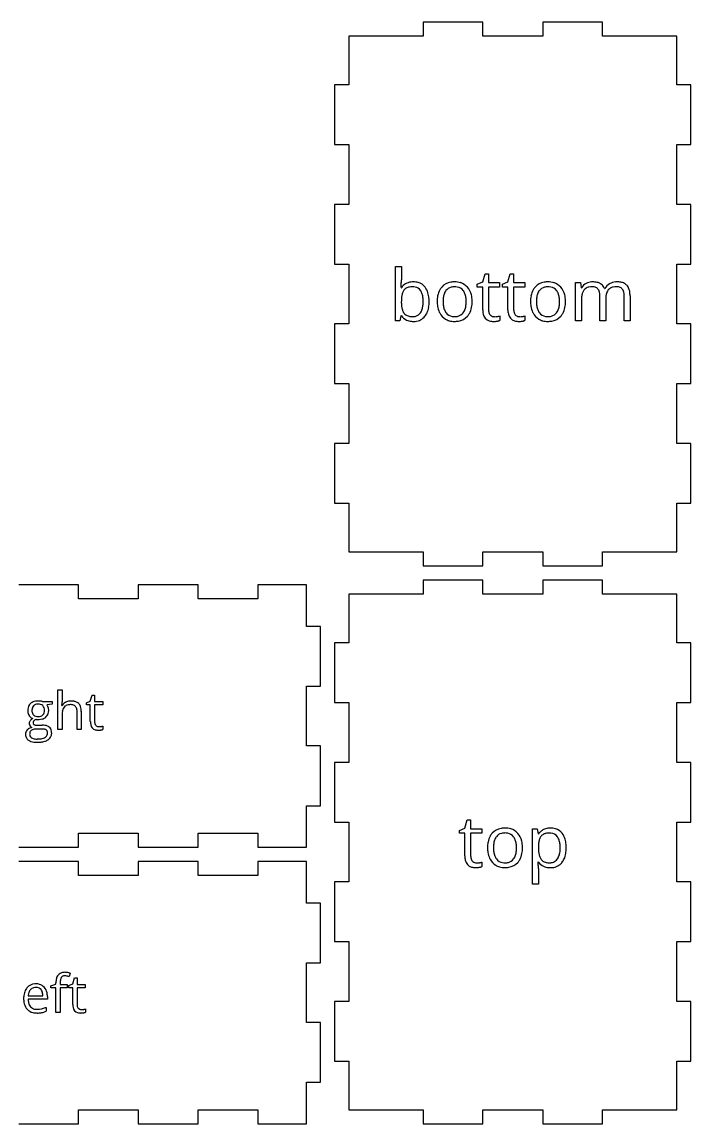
# Model space of a CAD drawing. Header units: millimetres. Extents: x 0 to 274, y 3 to 238.
# Drawn here: x 131.3 to 274, y 3 to 238 of the extents above; entities that cross this region are included whole.
import ezdxf

# ---------------------------------------------------------------- set-up
doc = ezdxf.new("R2010")
doc.units = ezdxf.units.MM

msp = doc.modelspace()

# ---------------------------------------------------------------- linework, layer by layer
at = {"layer": 'bottom_labelLayer'}
for p, q in [((211, 174.3), (211, 185.85)), ((211, 185.85), (212.23, 185.85)), ((212.23, 185.85), (212.23, 183.04)), ((229.58, 182.58), (230.1, 184.32)), ((230.1, 184.32), (230.81, 184.32)), ((230.81, 184.32), (230.81, 182.43)), ((234.95, 182.58), (235.47, 184.32)), ((235.47, 184.32), (236.18, 184.32)), ((236.18, 184.32), (236.18, 182.43)), ((212.17, 181.35), (212.23, 181.35)), ((228.41, 182.07), (229.58, 182.58)), ((228.41, 181.48), (228.41, 182.07)), ((229.58, 181.48), (228.41, 181.48)), ((229.58, 176.64), (229.58, 181.48)), ((230.81, 182.43), (233.17, 182.43)), ((233.17, 181.48), (230.81, 181.48)), ((230.81, 181.48), (230.81, 176.69)), ((233.17, 182.43), (233.17, 181.48)), ((233.78, 182.07), (234.95, 182.58)), ((233.78, 181.48), (233.78, 182.07)), ((234.95, 181.48), (233.78, 181.48)), ((234.95, 176.64), (234.95, 181.48)), ((236.18, 182.43), (238.54, 182.43)), ((238.54, 181.48), (236.18, 181.48)), ((236.18, 181.48), (236.18, 176.69)), ((238.54, 182.43), (238.54, 181.48)), ((249.4, 174.3), (249.4, 182.43)), ((249.4, 182.43), (250.41, 182.43)), ((250.41, 182.43), (250.61, 181.32)), ((250.61, 181.32), (250.67, 181.32)), ((255.56, 181.2), (255.62, 181.2)), ((254.58, 174.3), (254.58, 179.59)), ((255.82, 178.84), (255.82, 174.3)), ((259.77, 174.3), (259.77, 179.59)), ((261, 179.61), (261, 174.3)), ((250.64, 178.57), (250.64, 174.3)), ((211.88, 174.3), (211, 174.3)), ((212.14, 175.35), (211.88, 174.3)), ((212.23, 175.35), (212.14, 175.35)), ((233.23, 175.32), (233.23, 174.37)), ((238.6, 175.32), (238.6, 174.37)), ((250.64, 174.3), (249.4, 174.3)), ((255.82, 174.3), (254.58, 174.3)), ((261, 174.3), (259.77, 174.3))]:
    msp.add_line(p, q, dxfattribs=at)
for centre, radius, start, end in [((193.69, 182.78), 18.53, 355.7239, 358.1259), ((196.82, 182.57), 15.39, 355.4717, 355.6528), ((186.54, 183.02), 25.69, 358.1123, 0.0484), ((214.53, 179.75), 2.8, 95.1835, 145.1109), ((214.08, 179.81), 1.64, 120.1403, 142.4249), ((214.32, 179.37), 2.14, 100.447, 119.6701), ((214.58, 178.07), 3.46, 89.5731, 100.7324), ((214.77, 178.36), 4.21, 89.8744, 96.8145), ((214.62, 178.69), 2.85, 78.6781, 90.375), ((214.82, 178.8), 3.77, 74.2393, 90.5624), ((214.86, 179.71), 1.8, 35.5408, 79.8011), ((215.07, 179.72), 2.82, 38.5631, 74.067), ((214.43, 179.22), 3.63, 16.4709, 38.4075), ((223.39, 179.2), 3.4, 138.1759, 150.2288), ((223.27, 179.29), 3.26, 99.1759, 137.9833), ((223.3, 179.54), 1.96, 103.4685, 142.3119), ((223.59, 177.8), 4.79, 89.7326, 100.076), ((223.55, 178.6), 2.93, 89.4806, 103.8805), ((223.59, 178.43), 3.11, 79.3453, 90.3175), ((223.65, 178.44), 4.14, 73.5223, 90.5692), ((223.83, 179.48), 2.03, 37.9578, 80.4006), ((223.9, 179.33), 3.23, 41.1446, 73.2134), ((223.43, 178.93), 3.84, 13.5014, 41.0703), ((243.3, 179.2), 3.4, 138.1759, 150.2288), ((243.19, 179.29), 3.26, 99.1759, 137.9833), ((243.22, 179.54), 1.96, 103.4685, 142.3119), ((243.5, 177.8), 4.79, 89.7326, 100.076), ((243.46, 178.6), 2.93, 89.4806, 103.8805), ((243.51, 178.43), 3.11, 79.3453, 90.3175), ((243.57, 178.44), 4.14, 73.5223, 90.5692), ((243.74, 179.48), 2.03, 37.9578, 80.4006), ((243.81, 179.33), 3.23, 41.1446, 73.2134), ((243.35, 178.93), 3.84, 13.5014, 41.0703), ((252.75, 180.09), 2.42, 117.121, 149.5424), ((252.45, 179.86), 1.61, 123.702, 142.3022), ((252.61, 179.58), 1.93, 101.1546, 123.0656), ((253, 179.65), 2.93, 93.8343, 117.5072), ((252.85, 178.48), 3.06, 89.5573, 101.4832), ((253.07, 179.05), 3.53, 89.9662, 94.2831), ((252.87, 178.65), 2.88, 85.5238, 90.0794), ((253.11, 178.55), 4.03, 77.5572, 90.5513), ((252.95, 179.49), 2.04, 72.3601, 85.9562), ((253.19, 180.2), 1.29, 41.0611, 72.8994), ((253.48, 180.16), 2.38, 52.7027, 78.0054), ((253.03, 180.09), 1.49, 20.7071, 40.0218), ((253.62, 180.41), 2.1, 22.2098, 51.4971), ((257.86, 179.92), 2.57, 119.4042, 150.1829), ((257.62, 179.83), 1.63, 122.3597, 140.2884), ((258.14, 179.49), 3.09, 118.2582, 120.0631), ((258.14, 179.46), 3.12, 95.8635, 117.9693), ((257.8, 179.51), 2, 101.0032, 121.784), ((258.04, 178.37), 3.17, 89.5621, 101.2962), ((258.25, 178.69), 3.89, 89.9197, 96.2617), ((258.07, 178.68), 2.86, 85.8144, 90.0685), ((258.28, 178.3), 4.28, 79.9361, 90.3804), ((258.14, 179.49), 2.04, 72.6396, 86.2568), ((258.38, 180.2), 1.3, 41.0408, 73.1793), ((258.56, 179.85), 2.71, 62.9723, 80.1665), ((258.22, 180.09), 1.49, 20.7071, 40.0218), ((258.86, 180.46), 2.03, 44.229, 62.6229), ((258.77, 180.42), 2.12, 19.5612, 43.3161), ((257.49, 179.93), 3.5, 7.5042, 19.9645), ((221.72, 178.38), 9.49, 177.6177, 180.0425), ((218.87, 178.53), 6.63, 171.0668, 177.8457), ((216.12, 178.97), 3.85, 160.8927, 171.2334), ((214.48, 179.55), 2.11, 143.3382, 161.256), ((214.66, 179.57), 2.04, 32.7034, 35.5244), ((214.11, 179.25), 2.68, 15.7779, 32.0152), ((212.34, 178.73), 4.52, 6.1649, 16.0396), ((209.6, 178.42), 7.28, 359.7681, 6.3095), ((212.58, 178.64), 5.56, 5.1339, 16.7973), ((210.25, 178.39), 7.91, 359.8779, 5.4094), ((226.25, 178.42), 6.4, 169.2443, 180.3881), ((224.08, 178.85), 4.18, 150.7112, 169.4695), ((227.64, 178.4), 6.51, 173.0086, 180.2464), ((225.29, 178.7), 4.14, 162.0653, 173.1675), ((223.78, 179.21), 2.55, 142.9026, 162.3749), ((223.41, 179.19), 2.54, 20.0257, 37.435), ((222.16, 178.73), 3.87, 7.744, 20.069), ((219.91, 178.41), 6.15, 359.7076, 7.8973), ((221.64, 178.46), 5.69, 1.1277, 13.88), ((246.17, 178.42), 6.4, 169.2443, 180.3881), ((243.99, 178.85), 4.18, 150.7112, 169.4695), ((247.56, 178.4), 6.51, 173.0086, 180.2464), ((245.2, 178.7), 4.14, 162.0653, 173.1675), ((243.69, 179.21), 2.55, 142.9026, 162.3749), ((243.33, 179.19), 2.54, 20.0257, 37.435), ((242.07, 178.73), 3.87, 7.744, 20.069), ((239.82, 178.41), 6.15, 359.7076, 7.8973), ((241.56, 178.46), 5.69, 1.1277, 13.88), ((256.83, 178.68), 6.19, 171.3042, 178.3502), ((259.21, 178.57), 8.58, 178.0976, 180.0253), ((254.33, 179.07), 3.66, 161.0235, 171.4469), ((252.83, 179.6), 2.07, 143.077, 161.3914), ((252.29, 179.81), 2.28, 7.9865, 20.7949), ((250.95, 179.61), 3.63, 359.6949, 8.1471), ((261.23, 178.87), 5.42, 172.3777, 180.183), ((262.71, 178.84), 6.89, 179.8939, 179.9992), ((259.18, 179.16), 3.34, 160.8732, 172.5272), ((257.95, 179.59), 2.04, 140.9765, 161.17), ((257.48, 179.81), 2.28, 7.9865, 20.7949), ((256.14, 179.61), 3.63, 359.6949, 8.1471), ((255.35, 179.64), 5.65, 359.7107, 7.6907), ((220.37, 178.34), 8.15, 179.7763, 185.7075), ((217.16, 178.01), 4.92, 185.5925, 194.2051), ((215.1, 177.48), 2.79, 193.943, 208.0218), ((213.96, 177.56), 2.83, 326.7105, 343.6662), ((212.31, 178.07), 4.55, 343.4171, 353.6369), ((209.82, 178.36), 7.06, 353.4935, 0.2206), ((213.45, 177.9), 4.67, 335.8306, 350.8255), ((210.93, 178.33), 7.22, 350.6563, 0.338), ((226.02, 178.35), 6.16, 179.7745, 189.0933), ((224.44, 178.08), 4.56, 188.9102, 205.3171), ((227.37, 178.34), 6.24, 179.706, 187.9161), ((225.08, 178.01), 3.93, 187.7639, 200.0977), ((223.82, 177.55), 2.58, 200.0846, 216.9132), ((223.32, 177.59), 2.64, 323.0089, 342.6391), ((221.8, 178.08), 4.24, 342.3616, 353.7538), ((219.56, 178.35), 6.49, 353.5363, 0.2014), ((223.11, 177.9), 4.18, 330.2507, 349.4116), ((220.97, 178.33), 6.36, 349.1762, 0.3863), ((220.1, 178.38), 7.23, 359.9919, 1.542), ((233.45, 176.59), 3.87, 179.3551, 192.8478), ((233.29, 176.67), 2.48, 179.6416, 189.7506), ((232.42, 176.52), 1.59, 189.5479, 205.7873), ((238.82, 176.59), 3.87, 179.3551, 192.8478), ((238.66, 176.67), 2.48, 179.6416, 189.7506), ((237.78, 176.52), 1.59, 189.5479, 205.7873), ((245.93, 178.35), 6.16, 179.7745, 189.0933), ((244.35, 178.08), 4.56, 188.9102, 205.3171), ((247.29, 178.34), 6.24, 179.706, 187.9161), ((245, 178.01), 3.93, 187.7639, 200.0977), ((243.74, 177.55), 2.58, 200.0846, 216.9132), ((243.23, 177.59), 2.64, 323.0089, 342.6391), ((241.71, 178.08), 4.24, 342.3616, 353.7538), ((239.48, 178.35), 6.49, 353.5363, 0.2014), ((243.02, 177.9), 4.18, 330.2507, 349.4116), ((240.88, 178.33), 6.36, 349.1762, 0.3863), ((240.01, 178.38), 7.23, 359.9919, 1.542), ((214.45, 176.93), 2.73, 215.585, 245.8362), ((214.27, 177.05), 1.86, 208.5537, 217.5605), ((214.2, 177.03), 1.79, 218.169, 253.8047), ((214.65, 177.41), 3.25, 245.9801, 255.5456), ((214.54, 178.05), 2.86, 253.1383, 266.8483), ((214.76, 177.89), 3.74, 255.7755, 270.3185), ((214.63, 179.14), 3.96, 266.3776, 270.0511), ((214.66, 177.64), 2.46, 269.3869, 285.8631), ((214.79, 178.33), 4.18, 269.9226, 275.5482), ((214.98, 177.08), 2.92, 274.064, 321.4081), ((214.84, 176.98), 1.77, 286.0163, 326.8497), ((214.56, 177.43), 3.46, 321.3162, 335.5436), ((223.97, 177.89), 4.05, 205.656, 208.4461), ((223.36, 177.51), 3.34, 207.7947, 238.6758), ((223.4, 177.6), 3.43, 238.8116, 253.2428), ((223.36, 177.22), 2.02, 217.301, 261.7099), ((223.53, 178.11), 3.96, 253.5437, 270.4183), ((223.58, 178.24), 3.06, 260.5033, 270.2477), ((223.58, 178.94), 4.78, 269.7503, 279.8033), ((223.62, 178.04), 2.86, 269.4482, 284.7256), ((223.84, 177.2), 1.99, 284.5662, 322.6334), ((223.89, 177.47), 3.28, 278.8959, 317.9979), ((223.77, 177.56), 3.44, 318.144, 329.7566), ((231.51, 176.07), 1.86, 190.3818, 253.8772), ((232.06, 176.35), 1.2, 206.1294, 221.4084), ((231.89, 177.37), 3.22, 253.7848, 270.8852), ((232.02, 176.32), 1.14, 221.5949, 262.3505), ((232.11, 176.82), 1.65, 261.3266, 270.1913), ((231.94, 177.31), 3.16, 270.0034, 270.7603), ((231.92, 177.99), 3.84, 270.8932, 275.5484), ((232.13, 179.21), 4.05, 269.8803, 278.3028), ((231.78, 179.48), 5.34, 275.526, 279.294), ((231.91, 178.77), 4.61, 279.1864, 280.1141), ((232.17, 178.9), 3.73, 278.4155, 279.008), ((232.11, 177.64), 3.47, 280.007, 283.3735), ((231.71, 181.8), 6.66, 278.9589, 280.5104), ((232.42, 176.35), 2.14, 283.3069, 288.1197), ((232.14, 179.48), 4.3, 280.4847, 282.6269), ((232.52, 177.79), 2.58, 282.5877, 285.5794), ((232.71, 175.47), 1.21, 287.9888, 295.3048), ((232.72, 177.09), 1.85, 285.723, 286.2568), ((236.88, 176.07), 1.86, 190.3818, 253.8772), ((237.42, 176.35), 1.2, 206.1294, 221.4084), ((237.26, 177.37), 3.22, 253.7848, 270.8852), ((237.38, 176.32), 1.14, 221.5949, 262.3505), ((237.48, 176.82), 1.65, 261.3266, 270.1913), ((237.31, 177.31), 3.16, 270.0034, 270.7603), ((237.29, 177.99), 3.84, 270.8932, 275.5484), ((237.49, 179.21), 4.05, 269.8803, 278.3028), ((237.15, 179.48), 5.34, 275.526, 279.294), ((237.27, 178.77), 4.61, 279.1864, 280.1141), ((237.53, 178.9), 3.73, 278.4155, 279.008), ((237.48, 177.64), 3.47, 280.007, 283.3735), ((237.08, 181.8), 6.66, 278.9589, 280.5104), ((237.79, 176.35), 2.14, 283.3069, 288.1197), ((237.51, 179.48), 4.3, 280.4847, 282.6269), ((237.89, 177.79), 2.58, 282.5877, 285.5794), ((238.08, 175.47), 1.21, 287.9888, 295.3048), ((238.08, 177.09), 1.85, 285.723, 286.2568), ((243.88, 177.89), 4.05, 205.656, 208.4461), ((243.27, 177.51), 3.34, 207.7947, 238.6758), ((243.31, 177.6), 3.43, 238.8116, 253.2428), ((243.28, 177.22), 2.02, 217.301, 261.7099), ((243.44, 178.11), 3.96, 253.5437, 270.4183), ((243.49, 178.24), 3.06, 260.5033, 270.2477), ((243.49, 178.94), 4.78, 269.7503, 279.8033), ((243.53, 178.04), 2.86, 269.4482, 284.7256), ((243.76, 177.2), 1.99, 284.5662, 322.6334), ((243.8, 177.47), 3.28, 278.8959, 317.9979), ((243.68, 177.56), 3.44, 318.144, 329.7566)]:
    msp.add_arc(centre, radius, start, end, dxfattribs=at)
at = {"layer": 'bottom_outsideCutPath'}
for p, q in [((229.62, 238), (216.88, 238)), ((216.88, 238), (216.88, 235)), ((229.62, 235), (229.62, 238)), ((255.12, 238), (242.38, 238)), ((242.38, 238), (242.38, 235)), ((255.12, 235), (255.12, 238)), ((201, 235), (201, 224.62)), ((204.12, 235), (201, 235)), ((216.88, 235), (204.12, 235)), ((242.38, 235), (229.62, 235)), ((271, 235), (255.12, 235)), ((271, 224.62), (271, 235)), ((201, 224.62), (198, 224.62)), ((198, 224.62), (198, 211.88)), ((274, 224.62), (271, 224.62)), ((274, 211.88), (274, 224.62)), ((198, 211.88), (201, 211.88)), ((201, 211.88), (201, 199.12)), ((271, 199.12), (271, 211.88)), ((271, 211.88), (274, 211.88)), ((201, 199.12), (198, 199.12)), ((198, 199.12), (198, 186.38)), ((274, 199.12), (271, 199.12)), ((274, 186.38), (274, 199.12)), ((198, 186.38), (201, 186.38)), ((201, 186.38), (201, 173.62)), ((271, 173.62), (271, 186.38)), ((271, 186.38), (274, 186.38)), ((201, 173.62), (198, 173.62)), ((198, 173.62), (198, 160.88)), ((274, 173.62), (271, 173.62)), ((274, 160.88), (274, 173.62)), ((198, 160.88), (201, 160.88)), ((201, 160.88), (201, 148.12)), ((271, 148.12), (271, 160.88)), ((271, 160.88), (274, 160.88)), ((201, 148.12), (198, 148.12)), ((198, 148.12), (198, 135.38)), ((274, 148.12), (271, 148.12)), ((274, 135.38), (274, 148.12)), ((198, 135.38), (201, 135.38)), ((201, 135.38), (201, 125)), ((271, 125), (271, 135.38)), ((271, 135.38), (274, 135.38)), ((201, 125), (216.88, 125)), ((216.88, 125), (216.88, 122)), ((229.62, 122), (229.62, 125)), ((229.62, 125), (242.38, 125)), ((242.38, 125), (242.38, 122)), ((255.12, 122), (255.12, 125)), ((255.12, 125), (267.88, 125)), ((267.88, 125), (271, 125)), ((216.88, 122), (229.62, 122)), ((242.38, 122), (255.12, 122))]:
    msp.add_line(p, q, dxfattribs=at)
at = {"layer": 'left_labelLayer'}
for p, q in [((138.55, 32.8), (138.55, 33.13)), ((139.46, 33.15), (139.46, 32.76)), ((141.6, 35.15), (141.36, 34.42)), ((142.14, 32.87), (142.53, 34.15)), ((142.53, 34.15), (143.05, 34.15)), ((143.05, 34.15), (143.05, 32.76)), ((137.48, 32.47), (138.55, 32.8)), ((137.48, 32.06), (137.48, 32.47)), ((138.55, 32.06), (137.48, 32.06)), ((138.55, 26.77), (138.55, 32.06)), ((139.46, 32.76), (140.98, 32.76)), ((140.98, 32.06), (139.46, 32.06)), ((139.46, 32.06), (139.46, 26.77)), ((140.98, 32.76), (140.98, 32.06)), ((141.28, 32.5), (142.14, 32.87)), ((141.28, 32.06), (141.28, 32.5)), ((142.14, 32.06), (141.28, 32.06)), ((142.14, 28.49), (142.14, 32.06)), ((143.05, 32.76), (144.79, 32.76)), ((144.79, 32.06), (143.05, 32.06)), ((143.05, 32.06), (143.05, 28.53)), ((144.79, 32.76), (144.79, 32.06)), ((136.73, 29.6), (132.61, 29.6)), ((132.63, 30.34), (135.76, 30.34)), ((136.73, 30.18), (136.73, 29.6)), ((136.48, 27.86), (136.48, 27.05)), ((139.46, 26.77), (138.55, 26.77)), ((144.83, 27.52), (144.83, 26.82))]:
    msp.add_line(p, q, dxfattribs=at)
for centre, radius, start, end in [((140.22, 33.72), 1.59, 98.2551, 139.6204), ((140.46, 32.58), 2.76, 89.6697, 99.9314), ((140.47, 32.42), 2.92, 81.5641, 89.7017), ((140.26, 30.98), 4.37, 75.974, 81.6565), ((142.23, 33.17), 3.68, 167.5776, 180.6587), ((140.5, 33.58), 1.9, 141.7434, 168.2322), ((142.57, 33.2), 3.11, 171.6527, 178.4384), ((143.74, 33.15), 4.29, 178.1974, 180.0232), ((141.33, 33.39), 1.85, 161.8438, 171.7847), ((140.57, 33.65), 1.05, 145.0689, 162.1801), ((140.34, 33.79), 0.786, 102.7677, 144.338), ((140.45, 33.37), 1.22, 89.4859, 103.4198), ((140.46, 32.64), 1.95, 83.0761, 89.7926), ((140.34, 31.68), 2.92, 76.5183, 83.0217), ((140, 30.23), 4.41, 71.9613, 76.5918), ((139.91, 29.52), 5.88, 73.2963, 76.0946), ((136.43, 29.75), 4.77, 168.9539, 180.3843), ((134.88, 30.07), 3.18, 149.4071, 169.1854), ((134.44, 30.3), 2.69, 140.1056, 148.9067), ((134.17, 30.54), 2.33, 92.4763, 140.5386), ((135.26, 30.15), 2.64, 160.3353, 172.5315), ((134.47, 30.45), 1.79, 138.0995, 160.5866), ((134.16, 30.72), 1.38, 106.4657, 137.9177), ((134.27, 30.32), 1.79, 89.4422, 106.209), ((134.29, 29.66), 3.21, 89.9639, 93.9176), ((134.29, 30.25), 1.87, 79.6468, 90.291), ((134.32, 30.11), 2.77, 74.2126, 90.545), ((134.43, 30.86), 1.24, 40.0823, 80.6243), ((134.5, 30.75), 2.1, 41.2065, 74.0233), ((134.3, 30.76), 1.4, 23.4822, 39.7071), ((133.77, 30.54), 1.97, 8.7342, 23.2772), ((132.67, 30.36), 3.09, 359.6745, 8.9224), ((134.17, 30.46), 2.54, 11.5994, 41.1496), ((133.04, 30.2), 3.69, 359.6148, 12.0337), ((136.85, 29.72), 5.18, 179.9886, 181.7992), ((135.68, 29.65), 4.02, 181.3575, 194.492), ((134.39, 29.29), 2.67, 194.0877, 223.0538), ((136.25, 29.68), 3.64, 181.1447, 190.8007), ((136.04, 30.03), 3.43, 172.1546, 174.7615), ((134.96, 29.42), 2.33, 190.6006, 206.0275), ((134.39, 29.15), 1.7, 206.295, 222.5558), ((145, 28.46), 2.85, 179.3551, 192.8478), ((144.88, 28.52), 1.83, 179.6416, 189.7506), ((144.23, 28.4), 1.17, 189.5479, 205.7874), ((134.24, 29.19), 2.5, 223.5466, 256.1957), ((134.34, 29.13), 1.65, 223.0645, 258.1401), ((134.5, 30.19), 3.53, 256.0088, 270.4848), ((134.54, 29.95), 2.5, 257.5312, 270.4319), ((134.54, 34.06), 7.4, 269.967, 271.9931), ((134.55, 32.25), 4.79, 270.1984, 292.209), ((134.61, 32.27), 5.61, 271.9119, 275.9727), ((134.8, 30.48), 3.81, 275.9055, 281.6603), ((134.7, 30.83), 4.17, 281.9936, 287.8851), ((134.31, 32.05), 5.45, 287.9023, 293.4861), ((134.32, 32.91), 5.49, 291.8255, 293.1614), ((143.56, 28.07), 1.37, 190.3818, 253.8772), ((143.97, 28.28), 0.881, 206.1294, 221.4084), ((143.85, 29.03), 2.37, 253.7848, 270.8853), ((143.94, 28.26), 0.843, 221.5949, 262.3505), ((144.01, 28.62), 1.21, 261.3265, 270.1913), ((143.88, 28.99), 2.32, 270.0028, 270.7609), ((143.87, 29.49), 2.83, 270.8933, 275.5484), ((144.02, 30.39), 2.98, 269.8804, 278.3028), ((143.76, 30.59), 3.93, 275.5261, 279.2939), ((143.86, 30.06), 3.4, 279.1863, 280.1143), ((144.05, 30.16), 2.75, 278.4157, 279.0083), ((144.01, 29.23), 2.56, 280.0071, 283.3735), ((143.71, 32.3), 4.91, 278.9591, 280.5103), ((144.24, 28.28), 1.58, 283.307, 288.1199), ((144.03, 30.59), 3.17, 280.485, 282.6266), ((144.31, 29.34), 1.9, 282.5877, 285.5795), ((144.45, 27.63), 0.893, 287.9889, 295.3048), ((144.45, 28.83), 1.37, 285.7241, 286.2552)]:
    msp.add_arc(centre, radius, start, end, dxfattribs=at)
at = {"layer": 'left_outsideCutPath'}
for p, q in [((143.38, 59), (130.62, 59)), ((143.38, 56), (143.38, 59)), ((168.88, 59), (156.12, 59)), ((156.12, 59), (156.12, 56)), ((168.88, 56), (168.88, 59)), ((192, 59), (181.62, 59)), ((181.62, 59), (181.62, 56)), ((192, 50.12), (192, 59)), ((156.12, 56), (143.38, 56)), ((181.62, 56), (168.88, 56)), ((195, 50.12), (192, 50.12)), ((195, 37.38), (195, 50.12)), ((192, 24.62), (192, 37.38)), ((192, 37.38), (195, 37.38)), ((195, 24.62), (192, 24.62)), ((195, 11.88), (195, 24.62)), ((192, 3), (192, 11.88)), ((192, 11.88), (195, 11.88)), ((143.38, 3), (143.38, 6)), ((143.38, 6), (156.12, 6)), ((156.12, 6), (156.12, 3)), ((168.88, 3), (168.88, 6)), ((168.88, 6), (181.62, 6)), ((181.62, 6), (181.62, 3)), ((130.62, 3), (143.38, 3)), ((156.12, 3), (168.88, 3)), ((181.62, 3), (192, 3))]:
    msp.add_line(p, q, dxfattribs=at)
at = {"layer": 'right_labelLayer'}
for p, q in [((138.96, 87.09), (138.96, 95.6)), ((138.96, 95.6), (139.86, 95.6)), ((139.86, 95.6), (139.86, 93.02)), ((145.89, 93.19), (146.28, 94.47)), ((146.28, 94.47), (146.8, 94.47)), ((146.8, 94.47), (146.8, 93.08)), ((135.65, 93.08), (137.72, 93.08)), ((137.72, 92.51), (136.61, 92.38)), ((137.72, 93.08), (137.72, 92.51)), ((139.82, 92.25), (139.87, 92.25)), ((145.04, 92.82), (145.89, 93.19)), ((145.04, 92.38), (145.04, 92.82)), ((145.89, 92.38), (145.04, 92.38)), ((145.89, 88.81), (145.89, 92.38)), ((146.8, 93.08), (148.54, 93.08)), ((148.54, 92.38), (146.8, 92.38)), ((146.8, 92.38), (146.8, 88.85)), ((148.54, 93.08), (148.54, 92.38)), ((139.86, 90.22), (139.86, 87.09)), ((143.06, 87.09), (143.06, 90.97)), ((143.96, 91), (143.96, 87.09)), ((135.34, 87.23), (134.25, 87.23)), ((134.57, 88.04), (135.63, 88.04)), ((139.86, 87.09), (138.96, 87.09)), ((143.96, 87.09), (143.06, 87.09)), ((148.59, 87.84), (148.59, 87.15))]:
    msp.add_line(p, q, dxfattribs=at)
for centre, radius, start, end in [((135.16, 91.17), 2.62, 166.8196, 180.4839), ((134.29, 91.38), 1.73, 132.3288, 167.3341), ((134.41, 91.22), 1.93, 106.2189, 131.5377), ((135.14, 91.24), 1.69, 162.5912, 175.7343), ((134.56, 91.43), 1.09, 135.584, 163.0016), ((134.52, 91.45), 1.04, 122.521, 134.9968), ((134.7, 90.26), 2.93, 93.633, 106.5409), ((134.62, 91.28), 1.24, 101.0621, 121.9739), ((134.75, 90.63), 1.9, 89.5859, 101.3334), ((134.8, 89.18), 4.01, 89.938, 94.0267), ((134.79, 90.56), 1.97, 76.1095, 90.7028), ((134.82, 89.71), 3.48, 82.5852, 90.185), ((134.92, 90.54), 2.65, 74.0089, 82.5695), ((135.04, 91.47), 1.03, 13.9536, 77.6674), ((134.16, 91.21), 1.95, 359.1807, 15.0432), ((135.46, 91.46), 1.48, 29.4584, 38.3576), ((134.85, 91.12), 2.17, 23.1846, 29.5422), ((134.28, 90.86), 2.8, 21.2507, 23.349), ((135.26, 91.25), 1.75, 6.8505, 20.9872), ((136.3, 92.75), 3.55, 351.9713, 354.9619), ((134.47, 92.91), 5.39, 354.9829, 357.8943), ((131.7, 93.01), 8.17, 357.8674, 0.0683), ((141.41, 91.29), 1.81, 119.8316, 147.9726), ((141.47, 90.95), 1.51, 140.6208, 160.5049), ((141.27, 91.09), 1.27, 118.4551, 139.6706), ((141.63, 90.95), 2.22, 116.6658, 120.4183), ((141.67, 90.85), 2.33, 96.6652, 116.3782), ((141.46, 90.7), 1.71, 100.1068, 118.0848), ((141.66, 89.68), 2.75, 89.592, 100.3595), ((141.76, 90.24), 2.95, 89.8927, 96.9959), ((141.68, 90.02), 2.41, 84.0198, 90.1511), ((141.79, 89.5), 3.68, 80.6863, 90.3537), ((141.78, 90.79), 1.63, 71.0828, 84.3691), ((141.98, 91.36), 1.02, 43.3791, 71.5387), ((142.02, 90.85), 2.31, 65.6023, 80.8844), ((141.92, 91.33), 1.08, 22.7025, 42.342), ((141.44, 91.13), 1.6, 8.4932, 22.6579), ((142.29, 91.47), 1.64, 46.7401, 65.4131), ((142.31, 91.53), 1.58, 19.2204, 45.7661), ((141.4, 91.19), 2.55, 6.4734, 19.6468), ((134.83, 91.14), 2.29, 179.9759, 183.6206), ((134.42, 91.1), 1.88, 183.0161, 212.3123), ((134.5, 91.15), 1.97, 212.4714, 215.8877), ((134.2, 90.91), 1.59, 215.1641, 247.4748), ((134.58, 87.68), 2.01, 125.2213, 132.8656), ((135.07, 87), 2.85, 121.2352, 125.3795), ((135.83, 91.17), 2.39, 175.3394, 180.0865), ((135.21, 91.15), 1.77, 179.5618, 191.6529), ((134.59, 91.02), 1.14, 191.3555, 213.3661), ((134.45, 90.93), 0.971, 213.9573, 227.7972), ((134.57, 91.09), 1.17, 228.2621, 254.7342), ((134.74, 91.65), 1.76, 254.4016, 267.4349), ((134.78, 92.23), 2.34, 267.0154, 270.0322), ((134.81, 91.87), 1.98, 269.2257, 284.3773), ((134.83, 92.25), 2.99, 272.5335, 285.258), ((135.08, 90.93), 1, 282.7797, 346.4828), ((135.1, 91.3), 2.01, 284.9316, 310.6223), ((134.27, 91.16), 1.84, 345.4362, 0.7466), ((135.31, 91.05), 1.68, 310.6098, 342.0923), ((134.93, 91.16), 2.08, 342.565, 0.5958), ((134.77, 91.19), 2.24, 359.8711, 7.0432), ((145.72, 90.23), 5.86, 178.1079, 180.023), ((144.21, 90.29), 4.34, 171.3203, 178.3406), ((142.51, 90.56), 2.63, 160.1567, 171.5313), ((140.49, 90.98), 2.57, 359.6714, 8.6878), ((140.04, 91.01), 3.93, 359.7945, 6.7744), ((133.46, 86.1), 1.39, 138.3916, 181.0053), ((133.6, 85.97), 1.59, 113.8121, 138.3496), ((133.9, 88.4), 1.04, 161.7226, 180.4843), ((133.91, 88.39), 1.04, 179.9835, 182.9378), ((133.71, 88.37), 0.842, 182.1767, 215.3416), ((133.79, 88.43), 0.92, 144.4964, 161.335), ((133.88, 85.37), 2.25, 102.2871, 114.1173), ((133.93, 88.53), 1.12, 215.465, 217.1752), ((134.09, 88.21), 1.3, 132.726, 144.1479), ((133.8, 88.42), 0.942, 216.5861, 245.4968), ((133.98, 86.12), 1.06, 117.2304, 130.5023), ((134.11, 85.85), 1.36, 99.8103, 116.823), ((134.36, 88.53), 0.683, 147.537, 180.2592), ((134.14, 88.52), 0.471, 179.2918, 198.3582), ((134.05, 88.49), 0.38, 199.2291, 239.5692), ((134.58, 88.38), 0.953, 128.0882, 147.1401), ((134.13, 88.6), 0.504, 238.2192, 239.8453), ((134.19, 88.72), 0.637, 240.7302, 254.5027), ((134.24, 85.14), 2.09, 89.6435, 100.0209), ((135, 87.86), 1.62, 117.3935, 128.4095), ((134.36, 89.31), 1.26, 254.1636, 262.2124), ((134.5, 90.28), 2.23, 262.0556, 267.2084), ((134.7, 91.72), 2.46, 259.4964, 263.3904), ((134.56, 91.5), 3.45, 267.092, 270.0863), ((134.75, 92.17), 2.92, 263.4837, 270.1271), ((134.76, 93.19), 3.94, 269.9693, 272.9312), ((135.35, 81.45), 5.78, 86.5054, 90.14), ((135.65, 84.33), 3.72, 81.5744, 90.306), ((135.5, 83.81), 3.42, 81.4172, 86.5757), ((135.74, 85.37), 1.84, 73.41, 81.5908), ((135.85, 85.66), 2.37, 68.3672, 81.7399), ((136.03, 86.3), 0.861, 58.9972, 73.8586), ((136.17, 86.55), 0.572, 31.5095, 58.0778), ((136.12, 86.34), 1.64, 52.188, 68.2501), ((136.31, 86.59), 1.33, 8.6201, 51.8983), ((148.75, 88.78), 2.85, 179.3551, 192.8478), ((147.32, 88.39), 1.37, 190.3818, 253.8772), ((148.63, 88.84), 1.83, 179.6416, 189.7506), ((147.99, 88.73), 1.17, 189.5479, 205.7874), ((147.72, 88.6), 0.881, 206.1294, 221.4084), ((147.6, 89.35), 2.37, 253.7848, 270.8853), ((147.69, 88.58), 0.843, 221.5949, 262.3505), ((147.76, 88.94), 1.21, 261.3265, 270.1913), ((147.63, 89.31), 2.32, 270.0028, 270.7609), ((147.62, 89.81), 2.83, 270.8933, 275.5484), ((147.77, 90.71), 2.98, 269.8804, 278.3028), ((147.52, 90.91), 3.93, 275.5261, 279.2939), ((147.61, 90.38), 3.4, 279.1863, 280.1143), ((147.8, 90.48), 2.75, 278.4157, 279.0083), ((147.76, 89.55), 2.56, 280.0071, 283.3735), ((147.47, 92.62), 4.91, 278.9591, 280.5103), ((147.99, 88.6), 1.58, 283.307, 288.1199), ((147.78, 90.91), 3.17, 280.485, 282.6266), ((148.06, 89.66), 1.9, 282.5877, 285.5795), ((148.2, 87.95), 0.893, 287.9889, 295.3048), ((148.2, 89.15), 1.37, 285.7241, 286.2552), ((133.99, 86.07), 1.92, 179.9783, 183.0226), ((133.54, 86.03), 1.47, 182.208, 207.7461), ((133.51, 86.04), 1.45, 208.9036, 236.4232), ((133.89, 86.59), 2.11, 235.9668, 251.2229), ((134.4, 86.09), 1.45, 168.2581, 180.3821), ((133.86, 86.07), 0.912, 179.2207, 200.9355), ((133.91, 86.21), 0.957, 130.7944, 169.0414), ((133.75, 86.05), 0.802, 202.0287, 236.1458), ((133.91, 86.25), 1.07, 235.0635, 238.504), ((134.1, 86.59), 1.45, 239.1066, 254.4863), ((134.35, 87.47), 2.36, 254.2324, 263.4937), ((134.51, 88.81), 3.72, 263.4108, 270.1458), ((134.53, 89.74), 4.64, 269.9094, 270.0016), ((134.55, 91.2), 6.1, 269.7957, 275.3991), ((134.78, 88.85), 3.75, 275.2957, 283.3516), ((134.87, 88.91), 4.49, 276.494, 286.4954), ((135.15, 87.32), 2.17, 283.137, 295.8573), ((135.43, 86.72), 1.51, 296.4048, 301.8008), ((135.39, 87.22), 2.72, 286.2542, 302.528), ((135.54, 86.57), 1.32, 301.2231, 318.6238), ((135.78, 86.34), 0.992, 319.0766, 1.1407), ((136.02, 86.47), 0.744, 10.6609, 30.9362), ((135.54, 86.37), 1.23, 359.5461, 10.9905), ((135.67, 86.73), 2.16, 303.1868, 304.1722), ((135.97, 86.34), 1.67, 302.9904, 339.5495), ((135.68, 86.42), 1.97, 340.5269, 0.7202), ((135.65, 86.45), 1.99, 359.7431, 9.7326), ((134.25, 87.64), 3.22, 251.2102, 262.7064), ((134.5, 89.49), 5.09, 262.5635, 270.2699), ((134.55, 91.6), 7.2, 269.7545, 276.6169)]:
    msp.add_arc(centre, radius, start, end, dxfattribs=at)
at = {"layer": 'right_outsideCutPath'}
for p, q in [((143.38, 118), (130.62, 118)), ((143.38, 115), (143.38, 118)), ((168.88, 118), (156.12, 118)), ((156.12, 118), (156.12, 115)), ((168.88, 115), (168.88, 118)), ((192, 118), (181.62, 118)), ((181.62, 118), (181.62, 115)), ((192, 109.12), (192, 118)), ((156.12, 115), (143.38, 115)), ((181.62, 115), (168.88, 115)), ((195, 109.12), (192, 109.12)), ((195, 96.38), (195, 109.12)), ((192, 83.62), (192, 96.38)), ((192, 96.38), (195, 96.38)), ((195, 83.62), (192, 83.62)), ((195, 70.88), (195, 83.62)), ((192, 62), (192, 70.88)), ((192, 70.88), (195, 70.88)), ((143.38, 62), (143.38, 65)), ((143.38, 65), (156.12, 65)), ((156.12, 65), (156.12, 62)), ((168.88, 62), (168.88, 65)), ((168.88, 65), (181.62, 65)), ((181.62, 65), (181.62, 62)), ((130.62, 62), (143.38, 62)), ((156.12, 62), (168.88, 62)), ((181.62, 62), (192, 62))]:
    msp.add_line(p, q, dxfattribs=at)
at = {"layer": 'top_labelLayer'}
for p, q in [((224.61, 65.59), (225.77, 66.1)), ((225.77, 66.1), (226.29, 67.84)), ((226.29, 67.84), (227, 67.84)), ((227, 67.84), (227, 65.95)), ((227, 65.95), (229.36, 65.95)), ((229.36, 65.95), (229.36, 64.99)), ((240.23, 54.16), (240.23, 65.95)), ((240.23, 65.95), (241.23, 65.95)), ((241.23, 65.95), (241.4, 64.84)), ((224.61, 64.99), (224.61, 65.59)), ((225.77, 64.99), (224.61, 64.99)), ((225.77, 60.15), (225.77, 64.99)), ((229.36, 64.99), (227, 64.99)), ((227, 64.99), (227, 60.21)), ((241.4, 64.84), (241.46, 64.84)), ((241.46, 62.17), (241.46, 61.89)), ((229.42, 58.83), (229.42, 57.89)), ((241.46, 58.86), (241.37, 58.86)), ((241.46, 57.51), (241.46, 54.16)), ((241.46, 54.16), (240.23, 54.16))]:
    msp.add_line(p, q, dxfattribs=at)
for centre, radius, start, end in [((234.01, 62.81), 3.26, 99.1759, 137.9833), ((234.33, 61.31), 4.79, 89.7326, 100.076), ((234.39, 61.96), 4.14, 73.5223, 90.5692), ((234.64, 62.84), 3.23, 41.1446, 73.2134), ((243.67, 63.49), 2.56, 115.4006, 132.3118), ((243.87, 63), 3.09, 97.7066, 114.8822), ((244, 62.11), 3.99, 89.8468, 97.9474), ((244.05, 62.32), 3.78, 74.1923, 90.5785), ((244.32, 63.27), 2.79, 38.0523, 74.0417), ((234.82, 62.36), 4.18, 150.7112, 169.4695), ((234.13, 62.72), 3.4, 138.1759, 150.2288), ((236.03, 62.22), 4.14, 162.0653, 173.1675), ((234.52, 62.72), 2.55, 142.9026, 162.3749), ((234.04, 63.06), 1.96, 103.4685, 142.3119), ((234.29, 62.12), 2.93, 89.4806, 103.8805), ((234.33, 61.95), 3.11, 79.3453, 90.3175), ((234.57, 63), 2.03, 37.9578, 80.4006), ((234.15, 62.71), 2.54, 20.0257, 37.435), ((232.9, 62.24), 3.87, 7.744, 20.069), ((234.17, 62.44), 3.84, 13.5014, 41.0703), ((244.18, 62.93), 3.32, 132.3565, 144.9196), ((245.08, 62.55), 3.59, 160.2896, 171.2453), ((243.69, 63.06), 2.11, 141.889, 160.5973), ((243.3, 63.34), 1.63, 118.5569, 141.0243), ((243.56, 62.83), 2.2, 100.0868, 118.1918), ((243.81, 61.5), 3.55, 89.5904, 100.3502), ((243.84, 62.4), 2.65, 84.0379, 90.0848), ((243.96, 63.13), 1.92, 35.4482, 85.2267), ((243.4, 62.71), 2.61, 19.8991, 35.898), ((242.16, 62.26), 3.93, 7.715, 19.886), ((243.59, 62.72), 3.7, 16.3356, 37.9091), ((241.7, 62.14), 5.68, 4.5766, 16.6089), ((236.99, 61.93), 6.4, 169.2443, 180.3881), ((236.76, 61.87), 6.16, 179.7745, 189.0933), ((238.38, 61.92), 6.51, 173.0086, 180.2464), ((238.11, 61.86), 6.24, 179.706, 187.9161), ((232.54, 61.6), 4.24, 342.3616, 353.7538), ((230.65, 61.92), 6.15, 359.7076, 7.8973), ((230.3, 61.87), 6.49, 353.5363, 0.2014), ((232.38, 61.97), 5.69, 1.1277, 13.88), ((231.71, 61.85), 6.36, 349.1762, 0.3863), ((230.84, 61.89), 7.23, 359.9919, 1.542), ((249.3, 62.09), 7.84, 178.0663, 179.4473), ((249.61, 61.86), 8.15, 179.7763, 185.7075), ((247.37, 62.18), 5.9, 171.0868, 178.3248), ((241.52, 61.69), 4.59, 343.9336, 355.1137), ((239.9, 61.94), 6.22, 359.7108, 7.8611), ((239.55, 61.89), 6.56, 354.8402, 0.1174), ((240.17, 61.85), 7.22, 350.6563, 0.338), ((239.37, 61.9), 8.02, 359.9004, 4.9018), ((229.64, 60.11), 3.87, 179.3551, 192.8478), ((227.7, 59.58), 1.86, 190.3818, 253.8772), ((229.49, 60.19), 2.48, 179.6416, 189.7506), ((228.61, 60.03), 1.59, 189.5479, 205.7873), ((228.25, 59.87), 1.2, 206.1294, 221.4084), ((228.21, 59.84), 1.14, 221.5949, 262.3505), ((227.9, 65.32), 6.66, 278.9589, 280.5104), ((228.34, 62.99), 4.3, 280.4847, 282.6269), ((228.72, 61.31), 2.58, 282.5877, 285.5794), ((228.91, 60.6), 1.85, 285.723, 286.2568), ((235.18, 61.6), 4.56, 188.9102, 205.3171), ((234.71, 61.4), 4.05, 205.656, 208.4461), ((234.1, 61.03), 3.34, 207.7947, 238.6758), ((235.82, 61.53), 3.93, 187.7639, 200.0977), ((234.56, 61.07), 2.58, 200.0846, 216.9132), ((234.1, 60.74), 2.02, 217.301, 261.7099), ((234.36, 61.56), 2.86, 269.4482, 284.7256), ((234.58, 60.72), 1.99, 284.5662, 322.6334), ((234.63, 60.98), 3.28, 278.8959, 317.9979), ((234.05, 61.1), 2.64, 323.0089, 342.6391), ((234.51, 61.08), 3.44, 318.144, 329.7566), ((233.85, 61.42), 4.18, 330.2507, 349.4116), ((229.81, 57.4), 11.66, 2.9503, 7.2021), ((243.68, 60.45), 2.73, 215.585, 245.8362), ((246.4, 61.53), 4.92, 185.5925, 194.2051), ((244.34, 60.99), 2.79, 193.943, 208.0218), ((243.51, 60.57), 1.86, 208.5537, 217.5605), ((243.44, 60.54), 1.79, 218.169, 253.8047), ((243.77, 61.56), 2.86, 253.1383, 266.8483), ((243.9, 60.77), 2.08, 269.2257, 292.043), ((244.22, 60.6), 2.92, 274.064, 321.4081), ((243.92, 60.61), 1.91, 293.143, 324.1354), ((243.51, 60.96), 2.46, 323.1615, 325.0153), ((243.06, 61.24), 2.98, 325.5754, 344.1505), ((243.79, 60.94), 3.46, 321.3162, 335.5436), ((242.69, 61.42), 4.67, 335.8306, 350.8255), ((228.08, 60.89), 3.22, 253.7848, 270.8852), ((228.31, 60.33), 1.65, 261.3266, 270.1913), ((228.13, 60.83), 3.16, 270.0034, 270.7603), ((228.11, 61.51), 3.84, 270.8932, 275.5484), ((228.32, 62.73), 4.05, 269.8803, 278.3028), ((227.97, 63), 5.34, 275.526, 279.294), ((228.1, 62.28), 4.61, 279.1864, 280.1141), ((228.36, 62.42), 3.73, 278.4155, 279.008), ((228.31, 61.16), 3.47, 280.007, 283.3735), ((228.61, 59.87), 2.14, 283.3069, 288.1197), ((228.91, 58.99), 1.21, 287.9888, 295.3048), ((234.14, 61.11), 3.43, 238.8116, 253.2428), ((234.27, 61.62), 3.96, 253.5437, 270.4183), ((234.32, 61.76), 3.06, 260.5033, 270.2477), ((234.32, 62.45), 4.78, 269.7503, 279.8033), ((231.69, 57.51), 9.77, 0.0318, 2.9016), ((243.89, 60.93), 3.25, 245.9801, 255.5456), ((243.99, 61.4), 3.74, 255.7755, 270.3185), ((243.86, 62.66), 3.96, 266.3776, 270.0511), ((244.02, 61.85), 4.18, 269.9226, 275.5482)]:
    msp.add_arc(centre, radius, start, end, dxfattribs=at)
at = {"layer": 'top_outsideCutPath'}
for p, q in [((229.62, 119), (216.88, 119)), ((216.88, 119), (216.88, 116)), ((229.62, 116), (229.62, 119)), ((255.12, 119), (242.38, 119)), ((242.38, 119), (242.38, 116)), ((255.12, 116), (255.12, 119)), ((201, 116), (201, 105.62)), ((204.12, 116), (201, 116)), ((216.88, 116), (204.12, 116)), ((242.38, 116), (229.62, 116)), ((271, 116), (255.12, 116)), ((271, 105.62), (271, 116)), ((201, 105.62), (198, 105.62)), ((198, 105.62), (198, 92.88)), ((274, 105.62), (271, 105.62)), ((274, 92.88), (274, 105.62)), ((198, 92.88), (201, 92.88)), ((201, 92.88), (201, 80.12)), ((271, 80.12), (271, 92.88)), ((271, 92.88), (274, 92.88)), ((201, 80.12), (198, 80.12)), ((198, 80.12), (198, 67.38)), ((274, 80.12), (271, 80.12)), ((274, 67.38), (274, 80.12)), ((198, 67.38), (201, 67.38)), ((201, 67.38), (201, 54.62)), ((271, 54.62), (271, 67.38)), ((271, 67.38), (274, 67.38)), ((201, 54.62), (198, 54.62)), ((198, 54.62), (198, 41.88)), ((274, 54.62), (271, 54.62)), ((274, 41.88), (274, 54.62)), ((198, 41.88), (201, 41.88)), ((201, 41.88), (201, 29.12)), ((271, 29.12), (271, 41.88)), ((271, 41.88), (274, 41.88)), ((201, 29.12), (198, 29.12)), ((198, 29.12), (198, 16.38)), ((274, 29.12), (271, 29.12)), ((274, 16.38), (274, 29.12)), ((198, 16.38), (201, 16.38)), ((201, 16.38), (201, 6)), ((271, 6), (271, 16.38)), ((271, 16.38), (274, 16.38)), ((201, 6), (216.88, 6)), ((216.88, 6), (216.88, 3)), ((229.62, 3), (229.62, 6)), ((229.62, 6), (242.38, 6)), ((242.38, 6), (242.38, 3)), ((255.12, 3), (255.12, 6)), ((255.12, 6), (267.88, 6)), ((267.88, 6), (271, 6)), ((216.88, 3), (229.62, 3)), ((242.38, 3), (255.12, 3))]:
    msp.add_line(p, q, dxfattribs=at)

doc.saveas('drawing.dxf')
